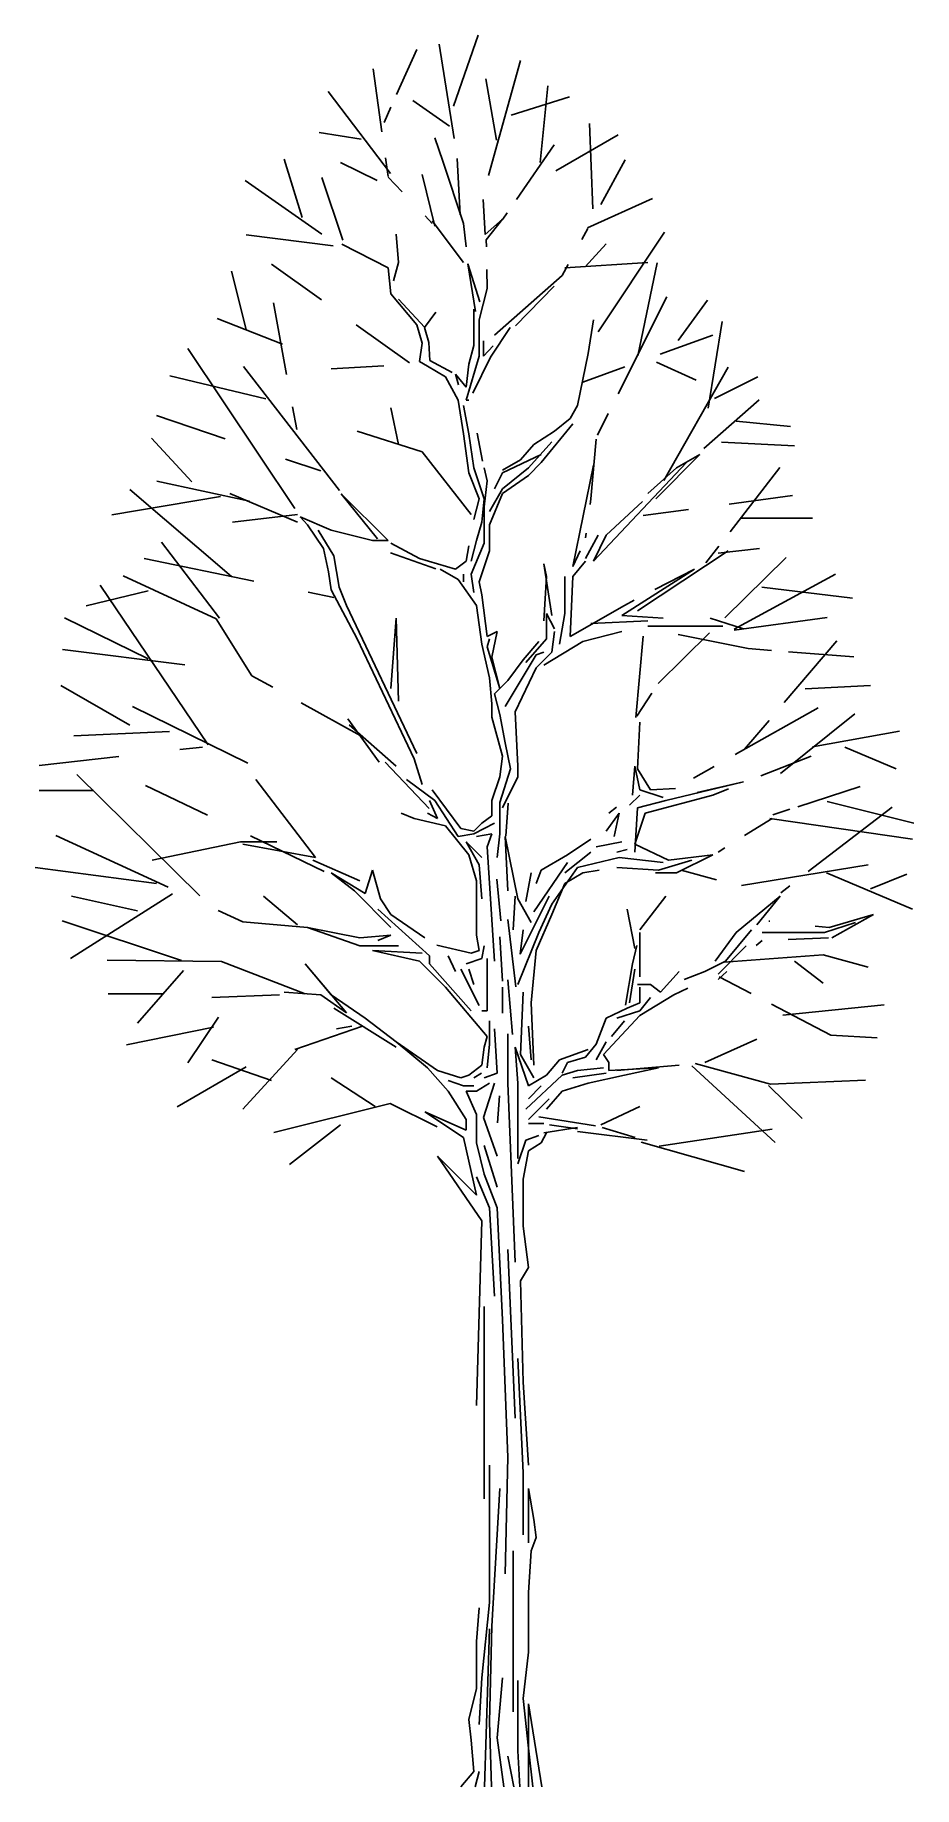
# Model space of a CAD drawing. Header units: millimetres. Extents: x 343.98 to 345.49, y 2507.89 to 2510.89.
import ezdxf

# ---------------------------------------------------------------- set-up
doc = ezdxf.new("R2010")
doc.units = ezdxf.units.MM
doc.header["$LTSCALE"] = 10
doc.layers.add('Vegetais', color=94, linetype='Continuous')

msp = doc.modelspace()

# ---------------------------------------------------------------- linework, layer by layer
at = {"layer": 'Vegetais'}
for p, q in [((344.7007, 2510.7091), (344.6752, 2510.8703)), ((344.6999, 2510.7645), (344.742, 2510.8858)), ((344.6024, 2510.7842), (344.6368, 2510.861)), ((344.7594, 2510.6458), (344.8139, 2510.8422)), ((344.5772, 2510.7202), (344.5621, 2510.8283)), ((344.7733, 2510.706), (344.7547, 2510.8109)), ((344.5922, 2510.6493), (344.4856, 2510.7891)), ((344.7984, 2510.7487), (344.8977, 2510.7803)), ((344.8476, 2510.6679), (344.8606, 2510.7988)), ((344.5811, 2510.7366), (344.5928, 2510.7628)), ((344.6925, 2510.7301), (344.6303, 2510.7738)), ((344.5417, 2510.7081), (344.4698, 2510.7196)), ((344.9375, 2510.589), (344.9318, 2510.7349)), ((344.6814, 2510.6704), (344.6678, 2510.7104)), ((344.8071, 2510.6048), (344.8718, 2510.6981)), ((344.8742, 2510.654), (344.9812, 2510.7151)), ((344.4409, 2510.5741), (344.4105, 2510.6739)), ((344.569, 2510.6373), (344.5068, 2510.6679)), ((344.5878, 2510.6441), (344.5833, 2510.6761)), ((344.7169, 2510.5639), (344.6814, 2510.6704)), ((344.7061, 2510.6748), (344.7111, 2510.5788)), ((344.9516, 2510.5964), (344.9932, 2510.6725)), ((344.4746, 2510.5459), (344.3437, 2510.6375)), ((344.5107, 2510.5353), (344.4748, 2510.6424)), ((344.6118, 2510.6181), (344.5878, 2510.6432)), ((344.6678, 2510.5594), (344.6459, 2510.6478)), ((344.7538, 2510.5453), (344.7501, 2510.6048)), ((344.9284, 2510.5565), (345.0398, 2510.6066)), ((344.6633, 2510.5639), (344.6511, 2510.5768)), ((344.7169, 2510.4975), (344.6633, 2510.5685)), ((344.7835, 2510.5713), (344.7538, 2510.5453)), ((344.7557, 2510.536), (344.7835, 2510.5713)), ((344.7838, 2510.5712), (344.7913, 2510.582)), ((344.4938, 2510.5258), (344.3452, 2510.5444)), ((344.6059, 2510.4975), (344.6014, 2510.5458)), ((344.7214, 2510.5239), (344.7169, 2510.5639)), ((344.9188, 2510.5364), (344.929, 2510.5551)), ((344.9466, 2510.379), (345.06, 2510.5488)), ((344.5878, 2510.4884), (344.5086, 2510.5285)), ((344.7558, 2510.5238), (344.7557, 2510.536)), ((344.9244, 2510.4901), (344.9603, 2510.529)), ((344.3452, 2510.3828), (344.3201, 2510.4822)), ((344.4738, 2510.4333), (344.3884, 2510.4942)), ((344.5923, 2510.4439), (344.5878, 2510.4884)), ((344.5969, 2510.4658), (344.6059, 2510.4975)), ((344.7371, 2510.4135), (344.7241, 2510.4952)), ((344.7241, 2510.4952), (344.7445, 2510.4302)), ((344.7569, 2510.453), (344.7564, 2510.4855)), ((344.8852, 2510.4749), (344.8955, 2510.4937)), ((344.8897, 2510.4884), (345.0316, 2510.4975)), ((345.0145, 2510.3379), (345.0478, 2510.4966)), ((344.7569, 2510.453), (344.7433, 2510.3993)), ((344.8058, 2510.3893), (344.8717, 2510.4568)), ((344.4145, 2510.3061), (344.3918, 2510.4283)), ((344.6369, 2510.391), (344.5923, 2510.4439)), ((344.9809, 2510.2732), (345.0642, 2510.4387)), ((345.0834, 2510.3642), (345.1336, 2510.433)), ((344.4074, 2510.3577), (344.296, 2510.4014)), ((344.9297, 2510.342), (344.9387, 2510.3993)), ((345.1349, 2510.2483), (345.1586, 2510.3966)), ((345.053, 2510.3406), (345.1425, 2510.3729)), ((344.4284, 2510.0771), (344.2457, 2510.3502)), ((344.9116, 2510.2529), (344.9297, 2510.342)), ((345.0463, 2510.3271), (345.1141, 2510.2965)), ((344.379, 2510.2646), (344.215, 2510.3036)), ((344.5048, 2510.1079), (344.3409, 2510.3194)), ((344.5804, 2510.3205), (344.4904, 2510.3155)), ((344.9206, 2510.2929), (344.9925, 2510.3188)), ((345.059, 2510.125), (345.1688, 2510.3186)), ((345.1457, 2510.2649), (345.2199, 2510.302)), ((344.4319, 2510.2118), (344.4247, 2510.2509)), ((344.6059, 2510.1864), (344.5923, 2510.2491)), ((344.8987, 2510.231), (344.9116, 2510.2529)), ((344.9454, 2510.2025), (344.9639, 2510.2393)), ((345.1275, 2510.1796), (345.2218, 2510.2626)), ((344.3096, 2510.1963), (344.1923, 2510.2357)), ((344.6459, 2510.1736), (344.535, 2510.2091)), ((344.8369, 2510.1864), (344.8723, 2510.2091)), ((344.9033, 2510.2219), (344.8497, 2510.1555)), ((344.8723, 2510.2091), (344.8987, 2510.231)), ((345.1825, 2510.2264), (345.2754, 2510.2174)), ((344.2524, 2510.1228), (344.1836, 2510.1971)), ((344.9433, 2510.1955), (344.9342, 2510.0936)), ((345.1577, 2510.1906), (345.2822, 2510.1841)), ((344.4728, 2510.1414), (344.4126, 2510.1616)), ((344.9387, 2510.1509), (344.9033, 2509.978)), ((345.098, 2510.1555), (344.9387, 2509.9871)), ((345.1206, 2510.1691), (345.0451, 2510.0935)), ((345.0806, 2510.1464), (345.1206, 2510.1691)), ((344.351, 2510.0899), (344.1929, 2510.1235)), ((345.0316, 2510.1026), (345.0806, 2510.1464)), ((345.1721, 2510.0375), (345.2573, 2510.1471)), ((344.3016, 2510.0977), (344.1159, 2510.0662)), ((344.3201, 2509.9612), (344.1465, 2510.1098)), ((344.4331, 2510.0535), (344.3176, 2510.1026)), ((344.5878, 2510.0226), (344.5077, 2510.1024)), ((344.5077, 2510.1024), (344.5699, 2510.0253)), ((344.9342, 2510.0936), (344.9329, 2510.0837)), ((344.9606, 2510.0317), (345.0225, 2510.089)), ((345.1705, 2510.0847), (345.2789, 2510.0992)), ((344.4331, 2510.0671), (344.3221, 2510.0535)), ((344.4376, 2510.0626), (344.4904, 2510.04)), ((344.4504, 2510.049), (344.4376, 2510.0626)), ((345.0239, 2510.0652), (345.1014, 2510.0755)), ((345.1893, 2510.0606), (345.3128, 2510.0606)), ((344.4776, 2510.009), (344.4504, 2510.049)), ((344.4686, 2510.04), (344.495, 2509.9962)), ((344.4904, 2510.04), (344.5614, 2510.0226)), ((344.9262, 2510.035), (344.9252, 2510.0271)), ((344.9252, 2509.9916), (344.947, 2510.0317)), ((344.9387, 2509.9871), (344.9606, 2510.0317)), ((344.3, 2509.8897), (344.2006, 2510.0194)), ((344.4859, 2509.969), (344.4776, 2510.009)), ((344.5614, 2510.0226), (344.5878, 2510.0226)), ((344.5923, 2510.0181), (344.6414, 2509.9916)), ((344.9033, 2509.978), (344.9161, 2510.0045)), ((345.1689, 2510.0045), (345.0142, 2509.9025)), ((345.1306, 2509.9841), (345.1528, 2510.0126)), ((345.1516, 2510.0007), (345.2225, 2510.009)), ((344.3586, 2509.9532), (344.1712, 2509.9916)), ((344.4904, 2509.938), (344.4859, 2509.969)), ((344.495, 2509.9962), (344.504, 2509.9426)), ((344.8542, 2509.9826), (344.8678, 2509.8942)), ((344.8587, 2509.9607), (344.8542, 2509.9826)), ((344.9252, 2509.9871), (344.9033, 2509.9607)), ((345.1116, 2509.9735), (344.987, 2509.8942)), ((345.0439, 2509.9386), (345.1116, 2509.9735)), ((345.1632, 2509.8906), (345.2678, 2509.9934)), ((344.2802, 2509.6734), (344.0959, 2509.9461)), ((344.294, 2509.8889), (344.135, 2509.962)), ((344.535, 2509.8542), (344.4904, 2509.938)), ((344.504, 2509.9426), (344.5169, 2509.9116)), ((344.8542, 2509.8852), (344.8587, 2509.9607)), ((344.8897, 2509.898), (344.8897, 2509.9607)), ((344.9033, 2509.9607), (344.8987, 2509.8587)), ((345.179, 2509.871), (345.3521, 2509.9647)), ((345.2264, 2509.9427), (345.3815, 2509.9241)), ((344.1781, 2509.9362), (344.0722, 2509.9111)), ((344.495, 2509.9252), (344.451, 2509.9342)), ((344.8987, 2509.8587), (344.9916, 2509.9116)), ((344.9916, 2509.9116), (345.0084, 2509.9203)), ((344.178, 2509.8204), (344.0351, 2509.8903)), ((344.3553, 2509.7914), (344.294, 2509.8889)), ((344.6014, 2509.8897), (344.5923, 2509.7697)), ((344.6059, 2509.7478), (344.6014, 2509.8897)), ((344.8587, 2509.898), (344.8723, 2509.8716)), ((344.8587, 2509.8542), (344.8587, 2509.898)), ((344.8806, 2509.8452), (344.8897, 2509.898)), ((344.9342, 2509.8806), (345.0316, 2509.8852)), ((344.987, 2509.8942), (345.058, 2509.8897)), ((345.138, 2509.8897), (345.1954, 2509.8716)), ((345.179, 2509.8694), (345.3383, 2509.8907)), ((344.9206, 2509.8497), (344.8542, 2509.8097)), ((344.8723, 2509.8671), (344.8678, 2509.8316)), ((344.987, 2509.8671), (344.9206, 2509.8497)), ((345.0109, 2509.7202), (345.0238, 2509.8593)), ((345.1599, 2509.8761), (345.0316, 2509.8761)), ((345.0493, 2509.7784), (345.1368, 2509.8645)), ((345.0833, 2509.8616), (345.2034, 2509.838)), ((345.2647, 2509.7456), (345.3547, 2509.8509)), ((344.2407, 2509.81), (344.0313, 2509.8364)), ((344.8406, 2509.827), (344.8542, 2509.8316)), ((344.8678, 2509.8316), (344.8406, 2509.8051)), ((344.8678, 2509.8316), (344.8678, 2509.8316)), ((345.2034, 2509.838), (345.2429, 2509.8348)), ((345.272, 2509.8325), (345.3839, 2509.8235)), ((344.3907, 2509.7718), (344.3553, 2509.7914)), ((344.1465, 2509.7068), (344.0286, 2509.7746)), ((345.013, 2509.7222), (345.0383, 2509.7614)), ((345.3007, 2509.769), (345.4122, 2509.7746)), ((344.3481, 2509.6423), (344.1509, 2509.7388)), ((344.54, 2509.6892), (344.4393, 2509.7449)), ((345.181, 2509.6568), (345.323, 2509.7368)), ((345.1966, 2509.6659), (345.2388, 2509.7152)), ((345.2584, 2509.6243), (345.3853, 2509.7266)), ((344.2143, 2509.6961), (344.0511, 2509.6888)), ((344.2709, 2509.6696), (344.2318, 2509.6652)), ((345.3132, 2509.67), (345.4616, 2509.6966)), ((345.3685, 2509.6696), (345.4558, 2509.6325)), ((344.1279, 2509.6535), (343.9914, 2509.6381)), ((345.3108, 2509.6541), (345.2248, 2509.6202)), ((344.2659, 2509.4157), (344.0561, 2509.6229)), ((345.1096, 2509.6167), (345.1451, 2509.6366)), ((345.1161, 2509.5922), (345.1954, 2509.6103)), ((344.0843, 2509.5954), (343.9914, 2509.5954)), ((344.2793, 2509.5531), (344.1735, 2509.6041)), ((345.1697, 2509.5984), (345.1425, 2509.5877)), ((345.2878, 2509.5678), (345.3947, 2509.6023)), ((345.245, 2509.554), (345.2745, 2509.5635)), ((345.3056, 2509.4569), (345.4493, 2509.5672)), ((345.3379, 2509.5768), (345.4864, 2509.5396)), ((344.212, 2509.4301), (344.0201, 2509.5188)), ((345.197, 2509.5184), (345.2444, 2509.5477)), ((345.2399, 2509.5477), (345.4837, 2509.5122)), ((344.1848, 2509.4767), (344.3357, 2509.5077)), ((344.3357, 2509.5077), (344.3976, 2509.5077)), ((345.1516, 2509.4903), (345.1635, 2509.4977)), ((344.192, 2509.4364), (343.9846, 2509.4638)), ((345.0889, 2509.4593), (345.1491, 2509.4431)), ((345.1916, 2509.4329), (345.4082, 2509.4684)), ((345.2587, 2509.4209), (345.2743, 2509.4328)), ((345.3372, 2509.4548), (345.4837, 2509.3929)), ((345.4122, 2509.4273), (345.4744, 2509.4523)), ((344.2197, 2509.419), (344.0449, 2509.3085)), ((344.1595, 2509.3901), (344.0471, 2509.4152)), ((344.4331, 2509.3657), (344.375, 2509.4148)), ((345.1825, 2509.3529), (345.258, 2509.4148)), ((345.258, 2509.4148), (345.218, 2509.3657)), ((344.2351, 2509.3052), (344.031, 2509.3728)), ((344.3394, 2509.3713), (344.2973, 2509.3907)), ((344.4504, 2509.3612), (344.3394, 2509.3713)), ((345.2385, 2509.3725), (345.2403, 2509.3723)), ((345.3335, 2509.3529), (345.3863, 2509.3702)), ((345.3418, 2509.3612), (345.4172, 2509.3838)), ((345.4172, 2509.3838), (345.3463, 2509.3438)), ((345.147, 2509.3038), (345.1825, 2509.3529)), ((345.1644, 2509.3038), (345.2089, 2509.3574)), ((345.227, 2509.3393), (345.217, 2509.3305)), ((345.227, 2509.3529), (345.3335, 2509.3529)), ((345.3403, 2509.3436), (345.2715, 2509.341)), ((345.3178, 2509.3638), (345.3418, 2509.3612)), ((345.1516, 2509.2819), (345.1999, 2509.3302)), ((345.1619, 2509.3021), (345.3312, 2509.3145)), ((345.3312, 2509.3145), (345.408, 2509.2938)), ((344.303, 2509.3034), (344.1076, 2509.3055)), ((344.2385, 2509.2879), (344.1595, 2509.1979)), ((344.446, 2509.2484), (344.303, 2509.3034)), ((345.0935, 2509.2728), (345.1289, 2509.2864)), ((345.1289, 2509.2864), (345.1644, 2509.3038)), ((345.1665, 2509.286), (345.1516, 2509.2728)), ((345.2822, 2509.3038), (345.3314, 2509.2666)), ((345.1534, 2509.2772), (345.2081, 2509.2486)), ((344.2022, 2509.248), (344.1094, 2509.248)), ((344.4021, 2509.2464), (344.2867, 2509.2419)), ((345.243, 2509.2303), (345.3442, 2509.1774)), ((345.2626, 2509.2114), (345.4356, 2509.2294)), ((344.2895, 2509.1914), (344.1409, 2509.1608)), ((344.2978, 2509.208), (344.2459, 2509.1301)), ((344.544, 2509.1928), (344.4286, 2509.1528)), ((344.5259, 2509.1928), (344.4995, 2509.1883)), ((345.1289, 2509.1309), (345.218, 2509.1709)), ((345.3442, 2509.1774), (345.4234, 2509.1728)), ((344.3886, 2509.0999), (344.2867, 2509.1354)), ((344.4331, 2509.1528), (344.3395, 2509.0509)), ((344.3452, 2509.1236), (344.2273, 2509.0549)), ((344.5659, 2509.0554), (344.4904, 2509.1045)), ((345.1068, 2509.1249), (345.2492, 2508.9943)), ((345.1128, 2509.1293), (345.2414, 2509.0936)), ((345.2414, 2509.0936), (345.4039, 2509.1008)), ((345.2378, 2509.0916), (345.2952, 2509.0352)), ((344.9516, 2509.0244), (345.018, 2509.0554)), ((344.5068, 2509.0243), (344.4195, 2508.9565)), ((345.0305, 2508.9983), (344.9117, 2509.0131)), ((344.9534, 2509.0196), (345.0101, 2509.0029)), ((345.051, 2508.9879), (345.244, 2509.0168)), ((345.0204, 2508.9948), (345.1968, 2508.9449))]:
    msp.add_line(p, q, dxfattribs=at)
at = {"layer": 'Vegetais', "color": 34}
for p, q in [((344.7697, 2510.3729), (344.8852, 2510.4749)), ((344.6504, 2510.3865), (344.6059, 2510.4348)), ((344.7342, 2510.3556), (344.7342, 2510.4175)), ((344.6244, 2510.3259), (344.5335, 2510.3907)), ((344.6459, 2510.3593), (344.6369, 2510.391)), ((344.6498, 2510.3865), (344.6693, 2510.4125)), ((344.6572, 2510.3605), (344.6498, 2510.3865)), ((344.7433, 2510.3993), (344.7433, 2510.3374)), ((344.7631, 2510.3355), (344.7965, 2510.3865)), ((344.6414, 2510.3284), (344.6459, 2510.3593)), ((344.6591, 2510.3299), (344.6572, 2510.3605)), ((344.751, 2510.3373), (344.751, 2510.3633)), ((344.655, 2510.3201), (344.6414, 2510.3284)), ((344.6972, 2510.3095), (344.6591, 2510.3299)), ((344.7433, 2510.3374), (344.7214, 2510.2619)), ((344.7259, 2510.3238), (344.7342, 2510.3556)), ((344.7324, 2510.2742), (344.7631, 2510.3355)), ((344.7672, 2510.3549), (344.751, 2510.3373)), ((344.6859, 2510.3019), (344.655, 2510.3201)), ((344.7078, 2510.2619), (344.6859, 2510.3019)), ((344.7033, 2510.3065), (344.7214, 2510.2846)), ((344.7079, 2510.2882), (344.7033, 2510.3065)), ((344.7214, 2510.2846), (344.7259, 2510.3238)), ((344.7169, 2510.2046), (344.7078, 2510.2619)), ((344.7259, 2510.2046), (344.7169, 2510.2529)), ((344.7214, 2510.2619), (344.7259, 2510.2619)), ((344.7259, 2510.1381), (344.7169, 2510.2046)), ((344.7342, 2510.1464), (344.7259, 2510.2046)), ((344.7492, 2510.1581), (344.7403, 2510.2055)), ((344.8142, 2510.16), (344.8369, 2510.1864)), ((344.8278, 2510.1464), (344.8678, 2510.191)), ((344.7297, 2510.0671), (344.6459, 2510.1736)), ((344.7833, 2510.1381), (344.8497, 2510.1691)), ((344.7833, 2510.1426), (344.8142, 2510.16)), ((344.8497, 2510.1555), (344.8278, 2510.1336)), ((344.7433, 2510.0936), (344.7259, 2510.1381)), ((344.7523, 2510.0936), (344.7342, 2510.1464)), ((344.7569, 2510.1245), (344.7523, 2510.1464)), ((344.7523, 2510.08), (344.7569, 2510.1245)), ((344.7697, 2510.1109), (344.7833, 2510.1381)), ((344.7833, 2510.1109), (344.8278, 2510.1464)), ((344.8278, 2510.1336), (344.7833, 2510.1026)), ((344.7342, 2510.0581), (344.7433, 2510.0936)), ((344.7478, 2510.0535), (344.7523, 2510.0936)), ((344.7614, 2510.0717), (344.7833, 2510.1109)), ((344.7833, 2510.1026), (344.7614, 2510.049)), ((344.7523, 2510.0181), (344.7523, 2510.08)), ((344.7387, 2510.0226), (344.7478, 2510.0535)), ((344.7614, 2510.049), (344.7614, 2510.0045)), ((344.6693, 2509.9742), (344.5922, 2510.0012)), ((344.7214, 2509.9871), (344.7259, 2510.0135)), ((344.7297, 2509.9871), (344.7387, 2510.0226)), ((344.7297, 2509.9652), (344.7523, 2510.0181)), ((344.7614, 2510.0045), (344.7433, 2509.9516)), ((344.6414, 2509.9916), (344.7033, 2509.9735)), ((344.7078, 2509.9561), (344.6769, 2509.9735)), ((344.7033, 2509.9735), (344.7214, 2509.9871)), ((344.7387, 2509.9116), (344.7078, 2509.9561)), ((344.7169, 2509.9516), (344.7169, 2509.9652)), ((344.7342, 2509.9335), (344.7297, 2509.9652)), ((344.7433, 2509.9516), (344.7478, 2509.9297)), ((344.5169, 2509.9116), (344.6369, 2509.6587)), ((344.7478, 2509.8452), (344.7387, 2509.9116)), ((344.7478, 2509.9297), (344.7569, 2509.8587)), ((344.6323, 2509.6496), (344.535, 2509.8542)), ((344.7569, 2509.8587), (344.7742, 2509.8671)), ((344.7569, 2509.8406), (344.7614, 2509.8542)), ((344.7742, 2509.8671), (344.7652, 2509.8233)), ((344.8187, 2509.8187), (344.8452, 2509.8497)), ((344.8233, 2509.8142), (344.8587, 2509.8542)), ((344.7614, 2509.7878), (344.7478, 2509.8452)), ((344.7787, 2509.7697), (344.7569, 2509.8406)), ((344.7652, 2509.8233), (344.7787, 2509.7697)), ((344.7878, 2509.7387), (344.8406, 2509.827)), ((344.7923, 2509.7832), (344.8187, 2509.8187)), ((344.8406, 2509.8051), (344.8052, 2509.7296)), ((344.7652, 2509.7432), (344.7614, 2509.7878)), ((344.7697, 2509.7606), (344.7923, 2509.7832)), ((344.7787, 2509.7251), (344.7697, 2509.7606)), ((344.7652, 2509.7206), (344.7652, 2509.7432)), ((344.8052, 2509.7296), (344.8097, 2509.6368)), ((344.5727, 2509.6436), (344.5189, 2509.7179)), ((344.5214, 2509.7077), (344.6014, 2509.6368)), ((344.7833, 2509.6541), (344.7652, 2509.7206)), ((344.7878, 2509.6768), (344.7787, 2509.7251)), ((345.018, 2509.7123), (345.0142, 2509.6322)), ((344.7969, 2509.6322), (344.7878, 2509.6768)), ((344.6582, 2509.5647), (344.5829, 2509.6436)), ((344.6459, 2509.6058), (344.6323, 2509.6496)), ((344.7787, 2509.6187), (344.7833, 2509.6541)), ((344.464, 2509.4812), (344.3621, 2509.6141)), ((344.6678, 2509.5786), (344.6195, 2509.6141)), ((344.7652, 2509.5786), (344.7787, 2509.6187)), ((344.7787, 2509.5749), (344.7969, 2509.6322)), ((344.8097, 2509.6187), (344.7833, 2509.5658)), ((344.8097, 2509.6368), (344.8097, 2509.6187)), ((345.0052, 2509.5877), (345.0097, 2509.6368)), ((345.0097, 2509.6368), (345.018, 2509.5968)), ((345.0142, 2509.6322), (345.0361, 2509.5968)), ((345.1954, 2509.6103), (345.0625, 2509.5786)), ((344.6723, 2509.5477), (344.6587, 2509.5786)), ((344.6633, 2509.5968), (344.7123, 2509.5303)), ((344.7078, 2509.5167), (344.6678, 2509.5786)), ((344.7652, 2509.5522), (344.7652, 2509.5786)), ((345.0006, 2509.5703), (345.018, 2509.5877)), ((345.0625, 2509.5786), (345.0142, 2509.5658)), ((345.018, 2509.5968), (345.058, 2509.5832)), ((345.1425, 2509.5877), (345.027, 2509.5567)), ((345.0361, 2509.5968), (345.0789, 2509.599)), ((344.6323, 2509.5477), (344.6104, 2509.5567)), ((344.655, 2509.5567), (344.6723, 2509.5477)), ((344.7478, 2509.5394), (344.7652, 2509.5522)), ((344.7787, 2509.5213), (344.7787, 2509.5749)), ((344.7891, 2509.5173), (344.7928, 2509.574)), ((344.9606, 2509.5258), (344.9825, 2509.5567)), ((344.9652, 2509.5567), (344.9781, 2509.5668)), ((344.9825, 2509.5567), (344.9742, 2509.5167)), ((345.0142, 2509.5658), (345.0097, 2509.4903)), ((345.027, 2509.5567), (345.0097, 2509.5039)), ((344.6859, 2509.5348), (344.6323, 2509.5477)), ((344.7259, 2509.4858), (344.6859, 2509.5348)), ((344.7342, 2509.5213), (344.7078, 2509.5167)), ((344.7123, 2509.5303), (344.7342, 2509.5258)), ((344.7697, 2509.5394), (344.7342, 2509.5213)), ((344.7342, 2509.5258), (344.7478, 2509.5394)), ((344.7387, 2509.5167), (344.7652, 2509.5213)), ((344.7652, 2509.5213), (344.7569, 2509.4994)), ((344.7742, 2509.4812), (344.7787, 2509.5213)), ((344.464, 2509.4812), (344.3395, 2509.5039)), ((344.4789, 2509.457), (344.3527, 2509.5178)), ((344.7214, 2509.5077), (344.7478, 2509.4812)), ((344.7433, 2509.4684), (344.7214, 2509.5077)), ((344.7569, 2509.4994), (344.7697, 2509.3038)), ((344.7878, 2509.5167), (344.8097, 2509.4103)), ((344.7923, 2509.4239), (344.7878, 2509.5167)), ((344.8897, 2509.4548), (344.9342, 2509.4903)), ((344.8942, 2509.4858), (344.9342, 2509.5122)), ((344.9433, 2509.4994), (344.987, 2509.5077)), ((344.9787, 2509.4903), (344.9961, 2509.4948)), ((345.0097, 2509.5039), (345.067, 2509.4767)), ((344.5395, 2509.4412), (344.4595, 2509.4767)), ((344.5486, 2509.4193), (344.5614, 2509.4593)), ((344.5614, 2509.4593), (344.575, 2509.4103)), ((344.7387, 2509.4412), (344.7259, 2509.4858)), ((344.7478, 2509.4103), (344.7433, 2509.4684)), ((344.8942, 2509.4722), (344.8369, 2509.3884)), ((344.8406, 2509.4367), (344.8497, 2509.4593)), ((344.8497, 2509.4593), (344.8942, 2509.4858)), ((344.9116, 2509.4639), (344.8678, 2509.4012)), ((344.9825, 2509.4812), (344.9116, 2509.4639)), ((344.9206, 2509.4548), (344.9486, 2509.4592)), ((344.9787, 2509.4639), (345.0497, 2509.4593)), ((345.058, 2509.4722), (344.9825, 2509.4812)), ((345.0497, 2509.4593), (345.107, 2509.4767)), ((345.067, 2509.4767), (345.1425, 2509.4858)), ((345.1425, 2509.4858), (345.0806, 2509.4548)), ((344.4904, 2509.4548), (344.5486, 2509.4193)), ((344.5304, 2509.4239), (344.4904, 2509.4548)), ((344.7387, 2509.4103), (344.7387, 2509.4412)), ((344.7803, 2509.3727), (344.7734, 2509.4441)), ((344.8233, 2509.4057), (344.8323, 2509.4548)), ((344.8678, 2509.3838), (344.8897, 2509.4367)), ((344.8897, 2509.4367), (344.9206, 2509.4548)), ((345.0806, 2509.4548), (345.045, 2509.4548)), ((344.5923, 2509.3612), (344.5304, 2509.4239)), ((344.575, 2509.4103), (344.5923, 2509.3838)), ((344.7387, 2509.3484), (344.7387, 2509.4103)), ((344.8014, 2509.3574), (344.8052, 2509.4148)), ((344.8097, 2509.4103), (344.8323, 2509.3702)), ((344.8137, 2509.3159), (344.8633, 2509.4148)), ((344.8678, 2509.4012), (344.8452, 2509.3529)), ((345.018, 2509.3574), (345.0625, 2509.4148)), ((344.6587, 2509.3129), (344.5704, 2509.3929)), ((344.5923, 2509.3838), (344.6504, 2509.3438)), ((344.806, 2509.2602), (344.7924, 2509.375)), ((344.8406, 2509.3219), (344.8678, 2509.3838)), ((345.0097, 2509.3257), (344.9961, 2509.3929)), ((344.4504, 2509.3612), (344.5395, 2509.3438)), ((344.5395, 2509.3302), (344.4504, 2509.3612)), ((344.5395, 2509.3438), (344.5923, 2509.3484)), ((344.5923, 2509.3484), (344.5704, 2509.3393)), ((344.7433, 2509.3219), (344.7387, 2509.3484)), ((344.7834, 2509.2699), (344.7788, 2509.3454)), ((344.8452, 2509.3529), (344.8097, 2509.2638)), ((344.8187, 2509.3574), (344.8137, 2509.3159)), ((345.018, 2509.3529), (345.018, 2509.2774)), ((344.6059, 2509.3302), (344.5395, 2509.3302)), ((344.5614, 2509.3219), (344.6459, 2509.3174)), ((344.6414, 2509.3038), (344.5614, 2509.3219)), ((344.6587, 2509.2993), (344.6587, 2509.3129)), ((344.6713, 2509.3315), (344.7297, 2509.3174)), ((344.7033, 2509.2864), (344.6904, 2509.3129)), ((344.7297, 2509.3174), (344.7433, 2509.3219)), ((344.7478, 2509.3083), (344.7523, 2509.3302)), ((344.8323, 2509.2328), (344.8406, 2509.3219)), ((345.0052, 2509.2993), (345.0127, 2509.3308)), ((344.4459, 2509.2993), (344.4904, 2509.2464)), ((344.5169, 2509.2155), (344.4459, 2509.2993)), ((344.6859, 2509.2593), (344.6414, 2509.3038)), ((344.7297, 2509.2192), (344.6587, 2509.2993)), ((344.7123, 2509.2902), (344.7433, 2509.2283)), ((344.7214, 2509.2993), (344.7478, 2509.3083)), ((344.7342, 2509.2638), (344.7259, 2509.2902)), ((344.7569, 2509.2192), (344.7569, 2509.3083)), ((344.9934, 2509.2285), (345.0052, 2509.2993)), ((345.0006, 2509.2328), (345.0097, 2509.2902)), ((345.0535, 2509.251), (345.0852, 2509.2864)), ((344.4104, 2509.251), (344.4731, 2509.2464)), ((344.7569, 2509.1755), (344.6859, 2509.2593)), ((344.7832, 2509.2152), (344.7832, 2509.2597)), ((344.8005, 2509.1786), (344.7922, 2509.2722)), ((344.8187, 2509.251), (344.8142, 2509.1445)), ((345.0142, 2509.2638), (345.0361, 2509.2638)), ((345.018, 2509.2328), (345.018, 2509.2593)), ((345.0361, 2509.2638), (345.0535, 2509.251)), ((345.0761, 2509.2464), (345.1003, 2509.2578)), ((344.4731, 2509.2464), (344.5169, 2509.2155)), ((344.4904, 2509.2464), (344.5486, 2509.2064)), ((344.6014, 2509.1573), (344.495, 2509.2238)), ((344.8369, 2509.1264), (344.8323, 2509.2328)), ((344.9606, 2509.2064), (344.9961, 2509.2238)), ((344.9961, 2509.2238), (345.018, 2509.2328)), ((345.018, 2509.2109), (345.0761, 2509.2464)), ((345.018, 2509.2192), (345.0361, 2509.2419)), ((344.5486, 2509.2064), (344.6014, 2509.1664)), ((344.7478, 2509.2192), (344.7569, 2509.2192)), ((344.7614, 2509.1619), (344.7614, 2509.2019)), ((344.8323, 2509.1354), (344.8278, 2509.1928)), ((344.9433, 2509.1619), (344.9606, 2509.2064)), ((344.9561, 2509.1445), (345.018, 2509.2109)), ((344.9916, 2509.2019), (344.9697, 2509.1755)), ((344.9787, 2509.2064), (345.018, 2509.2192)), ((344.6014, 2509.1664), (344.6723, 2509.1173)), ((344.655, 2509.1218), (344.6014, 2509.1664)), ((344.7523, 2509.1573), (344.7569, 2509.1755)), ((344.7569, 2509.1218), (344.7614, 2509.1619)), ((344.7697, 2509.1883), (344.7742, 2509.1128)), ((344.7923, 2509.0954), (344.7923, 2509.18)), ((344.9252, 2509.14), (344.9433, 2509.1619)), ((344.9433, 2509.1354), (344.9606, 2509.1664)), ((344.7478, 2509.1264), (344.7523, 2509.1573)), ((344.8052, 2509.1573), (344.8278, 2509.0909)), ((344.8097, 2509.0954), (344.8052, 2509.1573)), ((344.8142, 2509.1445), (344.8369, 2509.1045)), ((344.8587, 2509.109), (344.8806, 2509.1354)), ((344.8806, 2509.1354), (344.9297, 2509.1528)), ((344.8852, 2509.1128), (344.8942, 2509.1309)), ((344.8942, 2509.1309), (344.9252, 2509.14)), ((344.9652, 2509.1309), (344.9561, 2509.1445)), ((344.9652, 2509.1173), (344.9652, 2509.1309)), ((344.6904, 2509.0818), (344.655, 2509.1218)), ((344.6723, 2509.1173), (344.7123, 2509.1045)), ((344.6904, 2509.0999), (344.7169, 2509.0909)), ((344.7123, 2509.1045), (344.7259, 2509.109)), ((344.7259, 2509.109), (344.7478, 2509.1264)), ((344.7477, 2509.1128), (344.7341, 2509.1045)), ((344.7742, 2509.1128), (344.7523, 2509.1045)), ((344.8233, 2509.0509), (344.8852, 2509.109)), ((344.8278, 2509.0909), (344.8587, 2509.109)), ((344.8852, 2509.109), (344.9116, 2509.1173)), ((344.9033, 2509.1045), (344.9606, 2509.1128)), ((344.9116, 2509.1173), (344.9561, 2509.1218)), ((344.9297, 2509.0954), (344.9916, 2509.109)), ((345.0497, 2509.1218), (344.9652, 2509.1173)), ((344.9787, 2509.1173), (345.0852, 2509.1264)), ((344.9916, 2509.109), (345.0497, 2509.1218)), ((344.7214, 2509.0335), (344.6904, 2509.0818)), ((344.7169, 2509.0909), (344.7342, 2509.0909)), ((344.7214, 2509.0818), (344.7387, 2509.0818)), ((344.7387, 2509.0418), (344.7214, 2509.0818)), ((344.7387, 2509.0818), (344.7614, 2509.0954)), ((344.7697, 2509.0954), (344.7507, 2509.0369)), ((344.7747, 2509.0275), (344.7783, 2509.074)), ((344.7969, 2508.9844), (344.7923, 2509.0954)), ((344.8097, 2509.0418), (344.8097, 2509.0954)), ((344.8278, 2509.069), (344.8497, 2509.0909)), ((344.8587, 2509.0509), (344.8852, 2509.0818)), ((344.8852, 2509.0818), (344.9297, 2509.0954)), ((344.5915, 2509.061), (344.3924, 2509.0112)), ((344.6715, 2509.021), (344.5915, 2509.061)), ((344.6504, 2509.0463), (344.7214, 2509.0154)), ((344.7169, 2509.0026), (344.6504, 2509.0463)), ((344.7387, 2508.9935), (344.7387, 2509.0418)), ((344.8097, 2508.9671), (344.8097, 2509.0418)), ((344.8278, 2509.0335), (344.8633, 2509.069)), ((344.7214, 2509.0154), (344.7214, 2509.0335)), ((344.7507, 2509.0369), (344.7742, 2508.9708)), ((344.8542, 2509.0264), (344.8278, 2509.0264)), ((344.8452, 2509.038), (344.9423, 2509.0224)), ((344.8497, 2508.9935), (344.8587, 2509.0109)), ((344.9116, 2509.0199), (344.8542, 2509.0109)), ((344.8634, 2509.0243), (344.9117, 2509.0178)), ((344.7387, 2508.9044), (344.7169, 2509.0026)), ((344.7523, 2508.9399), (344.7387, 2508.9935)), ((344.7742, 2508.918), (344.7523, 2508.989)), ((344.8052, 2508.7896), (344.7969, 2508.9844)), ((344.8097, 2508.958), (344.8233, 2508.998)), ((344.8233, 2508.998), (344.8452, 2509.0063)), ((344.8278, 2508.9799), (344.8497, 2508.9935)), ((344.6723, 2508.9708), (344.7387, 2508.9044)), ((344.7478, 2508.8606), (344.6723, 2508.9708)), ((344.8187, 2508.9316), (344.8278, 2508.9799)), ((344.7614, 2508.8825), (344.7387, 2508.9354)), ((344.7742, 2508.8825), (344.7523, 2508.9399)), ((344.8187, 2508.8515), (344.8187, 2508.9316)), ((344.7387, 2508.545), (344.7478, 2508.8606)), ((344.7697, 2508.7315), (344.7614, 2508.8825)), ((344.7833, 2508.6915), (344.7742, 2508.8825)), ((344.8278, 2508.7806), (344.8187, 2508.8515)), ((344.8052, 2508.5231), (344.7923, 2508.8115)), ((344.8142, 2508.7579), (344.8278, 2508.7806)), ((344.8187, 2508.585), (344.8142, 2508.7579)), ((344.7523, 2508.3857), (344.7523, 2508.7141)), ((344.7923, 2508.4567), (344.7833, 2508.6915)), ((344.8187, 2508.4302), (344.8097, 2508.625)), ((344.8278, 2508.4431), (344.8187, 2508.585)), ((344.7614, 2508.2083), (344.7614, 2508.4431)), ((344.7878, 2508.2573), (344.7923, 2508.4567)), ((344.8187, 2508.3238), (344.8187, 2508.4302)), ((344.7652, 2508.1682), (344.7787, 2508.4031)), ((344.8278, 2508.4031), (344.8278, 2508.3102)), ((344.8369, 2508.3502), (344.8278, 2508.4031)), ((344.8406, 2508.3193), (344.8369, 2508.3502)), ((344.8014, 2508.0973), (344.8014, 2508.2966)), ((344.8278, 2508.2256), (344.8323, 2508.2966)), ((344.8323, 2508.2966), (344.8406, 2508.3193)), ((344.7478, 2508.0799), (344.7614, 2508.2083)), ((344.8278, 2508.1237), (344.8278, 2508.2256)), ((344.7387, 2508.1418), (344.7433, 2508.1992)), ((344.7525, 2507.8934), (344.7614, 2508.1637)), ((344.7614, 2508.0044), (344.7652, 2508.1682)), ((344.7387, 2508.0618), (344.7387, 2508.1418)), ((344.8187, 2508.0444), (344.8278, 2508.1237)), ((344.8014, 2508.0218), (344.8014, 2508.0973)), ((344.7259, 2508.0089), (344.7387, 2508.0618)), ((344.7433, 2507.9999), (344.7478, 2508.0799)), ((344.7742, 2507.9772), (344.7833, 2508.0799)), ((344.8097, 2507.9553), (344.8097, 2508.0754)), ((344.8278, 2507.9599), (344.8187, 2508.0444)), ((344.8278, 2508.0354), (344.8278, 2507.8934)), ((344.8506, 2507.8934), (344.8278, 2508.0354)), ((344.7297, 2507.9735), (344.7259, 2508.0089)), ((344.7646, 2507.8934), (344.7614, 2508.0044)), ((344.7342, 2507.9198), (344.7297, 2507.9735)), ((344.7859, 2507.8934), (344.7742, 2507.9772)), ((344.8025, 2507.8934), (344.7923, 2507.9463)), ((344.8132, 2507.8934), (344.8097, 2507.9553)), ((344.8349, 2507.8934), (344.8278, 2507.9599)), ((344.7123, 2507.8934), (344.7342, 2507.9198)), ((344.7365, 2507.8934), (344.7433, 2507.9198))]:
    msp.add_line(p, q, dxfattribs=at)

doc.saveas('drawing.dxf')
